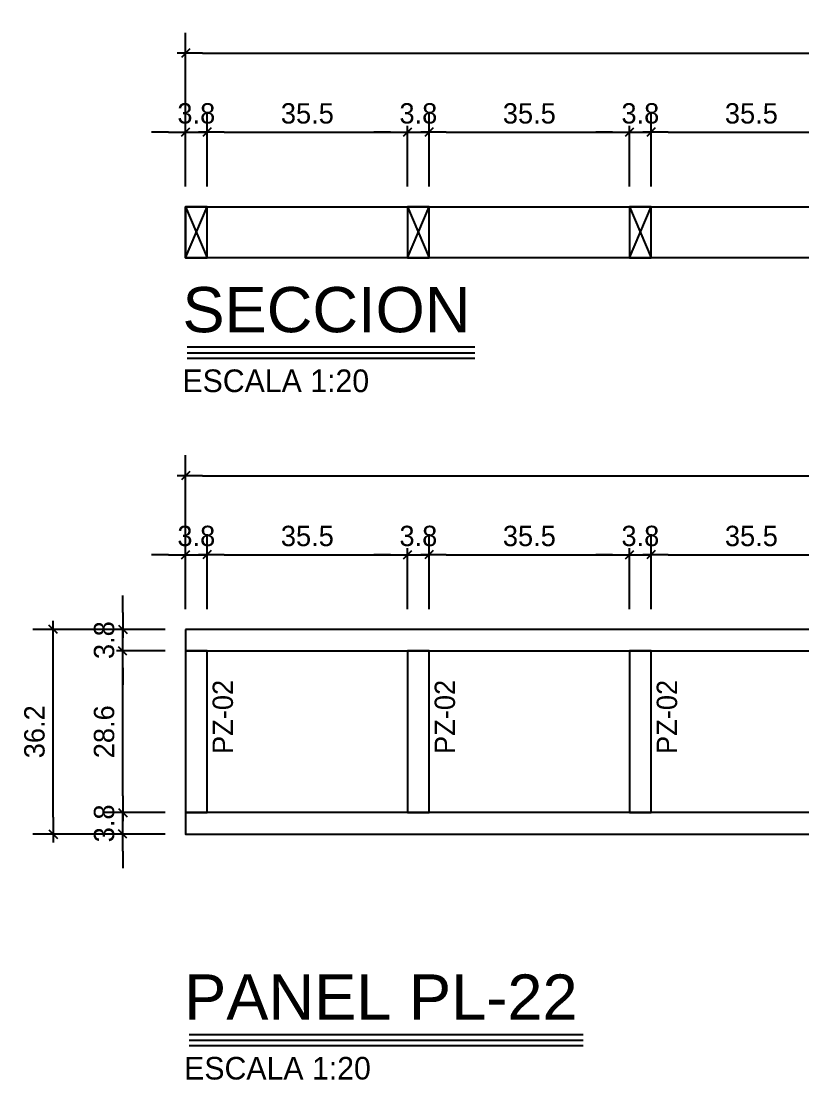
# Model space of a CAD drawing. Header units: millimetres. Extents: x 19458 to 19801, y 4351 to 4752.
# Drawn here: x 19598.556 to 19599.936, y 4506.953 to 4508.825 of the extents above; entities that cross this region are included whole.
import ezdxf
from ezdxf.enums import TextEntityAlignment as Align

# ---------------------------------------------------------------- set-up
doc = ezdxf.new("R2010")
doc.units = ezdxf.units.MM
for name, color, linetype in [('0 @ 0.2', 7, 'Continuous'), ('PANELES PARED', 2, 'Continuous'), ('TEXTO @ 0.2', 2, 'Continuous'), ('TEXTOS TITULOS @ 0.2', 3, 'Continuous')]:
    doc.layers.add(name, color=color, linetype=linetype)
doc.styles.add('century gothic', font='GOTHIC.TTF')
doc.styles.add('NOTAS', font='GOTHIC.TTF')
doc.styles.add('SMCtitulos', font='sanss___.ttf')
doc.dimstyles.new('ANOTATIVE CM SMCONSTRUCCIONES', dxfattribs={"dimscale": 0, "dimtxt": 0.18, "dimasz": 0.15, "dimexe": 0.18, "dimexo": 0.18, "dimgap": 0.07, "dimtad": 1, "dimdec": 1, "dimlfac": 100, "dimdsep": 46, "dimtxsty": 'century gothic', "dimblk1": 'FLECHA1', "dimblk2": 'FLECHA1', "dimsah": 1, "dimcen": 0.18, "dimdle": 0.075, "dimclrd": 1, "dimclre": 1, "dimclrt": 2, "dimaunit": 1, "dimadec": 0, "dimazin": 2, "dimtfac": 0.75, "dimtdec": 1, "dimtix": 1, "dimtmove": 2, "dimatfit": 3, "dimfxl": 0.09, "dimtvp": 1.5, "dimtfill": 1, "dimtolj": 1, "dimtzin": 0, "dimarcsym": 0})

# ---------------------------------------------------------------- blocks, each defined once
blk = doc.blocks.new('PL9')
at = {"layer": 'PANELES PARED'}
for points in [[(19481.377, 4520.735), (19481.377, 4520.697), (19483.7704, 4520.697), (19483.7704, 4520.735)], [(19481.415, 4520.697), (19481.377, 4520.697), (19481.377, 4520.411), (19481.415, 4520.411)], [(19481.8075, 4520.697), (19481.7695, 4520.697), (19481.7695, 4520.411), (19481.8075, 4520.411)], [(19482.2001, 4520.697), (19482.1621, 4520.697), (19482.1621, 4520.411), (19482.2001, 4520.411)], [(19482.5927, 4520.697), (19482.5547, 4520.697), (19482.5547, 4520.411), (19482.5927, 4520.411)], [(19482.9852, 4520.697), (19482.9472, 4520.697), (19482.9472, 4520.411), (19482.9852, 4520.411)], [(19483.3778, 4520.697), (19483.3398, 4520.697), (19483.3398, 4520.411), (19483.3778, 4520.411)], [(19483.7704, 4520.697), (19483.7324, 4520.697), (19483.7324, 4520.411), (19483.7704, 4520.411)], [(19481.377, 4520.411), (19481.377, 4520.373), (19483.7704, 4520.373), (19483.7704, 4520.411)]]:
    blk.add_lwpolyline(points, close=True, dxfattribs=at)
blk = doc.blocks.new('*U46')
at = {"color": 2}
blk.add_line((0.0001, 0.052), (3.4827, 0.052), dxfattribs=at)
at = {"color": 250}
blk.add_line((0.0001, 0), (3.4827, 0), dxfattribs=at)
at = {"color": 7}
blk.add_line((0.0001, -0.0469), (3.4827, -0.0469), dxfattribs=at)
at = {"color": 0, "linetype": 'ByBlock', "lineweight": -2, "style": 'NOTAS'}
for tag, p in [('1TITLE', (0.027, 1.0142)), ('2TITLE', (-0.0431, 0.1812))]:
    blk.add_attdef(tag, p, '', height=0.3, dxfattribs=at)
blk.add_attdef('SCALE', text='', height=0.18, dxfattribs=at).set_placement((-0.0431, -0.1475), align=Align.TOP_LEFT)
blk = doc.blocks.new('FLECHA1')
at = {"color": 1}
blk.add_line((-1, 0), (0.496, 0), dxfattribs=at)
at = {"color": 4}
blk.add_line((-0.246, -0.248), (0.248, 0.25), dxfattribs=at)
blk = doc.blocks.new('*D1303')
at = {"color": 1, "lineweight": -2, "transparency": 16777216}
for p, q in [((19598.7357, 4507.4553), (19598.7357, 4507.4853)), ((19598.8107, 4507.4253), (19598.6997, 4507.4253)), ((19598.7357, 4507.3873), (19598.7357, 4507.4253)), ((19598.8107, 4507.3873), (19598.6997, 4507.3873)), ((19598.7357, 4507.3573), (19598.7357, 4507.3273))]:
    blk.add_line(p, q, dxfattribs=at)
at = {"layer": 'Defpoints', "color": 0, "transparency": 16777216}
for p in [(19598.7357, 4507.4253), (19598.8467, 4507.4253), (19598.8467, 4507.3873)]:
    blk.add_point(p, dxfattribs=at)
at = {"color": 1, "lineweight": -2, "transparency": 16777216, "xscale": 0.03, "yscale": 0.03, "zscale": 0.03}
for p, rotation in [((19598.7357, 4507.4253), 270), ((19598.7357, 4507.3873), 90)]:
    blk.add_blockref('FLECHA1', p, dxfattribs=dict(at, rotation=rotation))
at = {"color": 2, "transparency": 16777216, "insert": (19598.7028, 4507.4063), "char_height": 0.036, "attachment_point": 5, "rotation": 90, "style": 'century gothic', "bg_fill": 3, "box_fill_scale": 1.1, "bg_fill_color": 256, "bg_fill_true_color": 13158600, "bg_fill_transparency": 0}
blk.add_mtext('\\A1;3.8', dxfattribs=at)
blk = doc.blocks.new('*D1304')
at = {"color": 1, "lineweight": -2, "transparency": 16777216}
for p, q in [((19598.8107, 4507.7113), (19598.6997, 4507.7113)), ((19598.7357, 4507.4553), (19598.7357, 4507.6813)), ((19598.8107, 4507.4253), (19598.6997, 4507.4253))]:
    blk.add_line(p, q, dxfattribs=at)
at = {"layer": 'Defpoints', "color": 0, "transparency": 16777216}
for p in [(19598.7357, 4507.7113), (19598.8467, 4507.7113), (19598.8467, 4507.4253)]:
    blk.add_point(p, dxfattribs=at)
at = {"color": 1, "lineweight": -2, "transparency": 16777216, "xscale": 0.03, "yscale": 0.03, "zscale": 0.03}
for p, rotation in [((19598.7357, 4507.7113), 90), ((19598.7357, 4507.4253), 270)]:
    blk.add_blockref('FLECHA1', p, dxfattribs=dict(at, rotation=rotation))
at = {"color": 2, "transparency": 16777216, "insert": (19598.7028, 4507.5683), "char_height": 0.036, "attachment_point": 5, "rotation": 90, "style": 'century gothic', "bg_fill": 3, "box_fill_scale": 1.1, "bg_fill_color": 256, "bg_fill_true_color": 13158600, "bg_fill_transparency": 0}
blk.add_mtext('\\A1;28.6', dxfattribs=at)
blk = doc.blocks.new('*D1305')
at = {"color": 1, "lineweight": -2, "transparency": 16777216}
for p, q in [((19598.7357, 4507.7793), (19598.7357, 4507.8093)), ((19598.8107, 4507.7493), (19598.6997, 4507.7493)), ((19598.7357, 4507.7113), (19598.7357, 4507.7493)), ((19598.8107, 4507.7113), (19598.6997, 4507.7113)), ((19598.7357, 4507.6813), (19598.7357, 4507.6513))]:
    blk.add_line(p, q, dxfattribs=at)
at = {"layer": 'Defpoints', "color": 0, "transparency": 16777216}
for p in [(19598.7357, 4507.7493), (19598.8467, 4507.7493), (19598.8467, 4507.7113)]:
    blk.add_point(p, dxfattribs=at)
at = {"color": 1, "lineweight": -2, "transparency": 16777216, "xscale": 0.03, "yscale": 0.03, "zscale": 0.03}
for p, rotation in [((19598.7357, 4507.7493), 270), ((19598.7357, 4507.7113), 90)]:
    blk.add_blockref('FLECHA1', p, dxfattribs=dict(at, rotation=rotation))
at = {"color": 2, "transparency": 16777216, "insert": (19598.7028, 4507.7303), "char_height": 0.036, "attachment_point": 5, "rotation": 90, "style": 'century gothic', "bg_fill": 3, "box_fill_scale": 1.1, "bg_fill_color": 256, "bg_fill_true_color": 13158600, "bg_fill_transparency": 0}
blk.add_mtext('\\A1;3.8', dxfattribs=at)
blk = doc.blocks.new('*D1306')
at = {"color": 1, "lineweight": -2, "transparency": 16777216}
for p, q in [((19598.8107, 4507.7493), (19598.5766, 4507.7493)), ((19598.6126, 4507.4173), (19598.6126, 4507.7193)), ((19598.8107, 4507.3873), (19598.5766, 4507.3873))]:
    blk.add_line(p, q, dxfattribs=at)
at = {"layer": 'Defpoints', "color": 0, "transparency": 16777216}
for p in [(19598.6126, 4507.7493), (19598.8467, 4507.7493), (19598.8467, 4507.3873)]:
    blk.add_point(p, dxfattribs=at)
at = {"color": 1, "lineweight": -2, "transparency": 16777216, "xscale": 0.03, "yscale": 0.03, "zscale": 0.03}
for p, rotation in [((19598.6126, 4507.7493), 90), ((19598.6126, 4507.3873), 270)]:
    blk.add_blockref('FLECHA1', p, dxfattribs=dict(at, rotation=rotation))
at = {"color": 2, "transparency": 16777216, "insert": (19598.5797, 4507.5683), "char_height": 0.036, "attachment_point": 5, "rotation": 90, "style": 'century gothic', "bg_fill": 3, "box_fill_scale": 1.1, "bg_fill_color": 256, "bg_fill_true_color": 13158600, "bg_fill_transparency": 0}
blk.add_mtext('\\A1;36.2', dxfattribs=at)
blk = doc.blocks.new('*D1307')
at = {"color": 1, "lineweight": -2, "transparency": 16777216}
for p, q in [((19598.8467, 4507.7853), (19598.8467, 4507.9174)), ((19598.8847, 4507.7853), (19598.8847, 4507.9174)), ((19598.8167, 4507.8814), (19598.7867, 4507.8814)), ((19598.8467, 4507.8814), (19598.8847, 4507.8814)), ((19598.9147, 4507.8814), (19598.9447, 4507.8814))]:
    blk.add_line(p, q, dxfattribs=at)
at = {"layer": 'Defpoints', "color": 0, "transparency": 16777216}
for p in [(19598.8847, 4507.8814), (19598.8467, 4507.7493), (19598.8847, 4507.7493)]:
    blk.add_point(p, dxfattribs=at)
at = {"color": 1, "lineweight": -2, "transparency": 16777216, "xscale": 0.03, "yscale": 0.03, "zscale": 0.03}
blk.add_blockref('FLECHA1', (19598.8467, 4507.8814), dxfattribs=at)
at = {"color": 1, "lineweight": -2, "transparency": 16777216, "xscale": 0.03, "yscale": 0.03, "zscale": 0.03, "rotation": 180}
blk.add_blockref('FLECHA1', (19598.8847, 4507.8814), dxfattribs=at)
at = {"color": 2, "transparency": 16777216, "insert": (19598.8657, 4507.9143), "char_height": 0.036, "attachment_point": 5, "style": 'century gothic', "bg_fill": 3, "box_fill_scale": 1.1, "bg_fill_color": 256, "bg_fill_true_color": 13158600, "bg_fill_transparency": 0}
blk.add_mtext('\\A1;3.8', dxfattribs=at)
blk = doc.blocks.new('*D1308')
at = {"color": 1, "lineweight": -2, "transparency": 16777216}
for p, q in [((19598.8467, 4507.7853), (19598.8467, 4508.0571)), ((19601.2401, 4507.7853), (19601.2401, 4508.0571)), ((19598.8767, 4508.0211), (19601.2101, 4508.0211))]:
    blk.add_line(p, q, dxfattribs=at)
at = {"layer": 'Defpoints', "color": 0, "transparency": 16777216}
for p in [(19601.2401, 4508.0211), (19598.8467, 4507.7493), (19601.2401, 4507.7493)]:
    blk.add_point(p, dxfattribs=at)
at = {"color": 1, "lineweight": -2, "transparency": 16777216, "xscale": 0.03, "yscale": 0.03, "zscale": 0.03, "rotation": 180}
blk.add_blockref('FLECHA1', (19598.8467, 4508.0211), dxfattribs=at)
at = {"color": 1, "lineweight": -2, "transparency": 16777216, "xscale": 0.03, "yscale": 0.03, "zscale": 0.03}
blk.add_blockref('FLECHA1', (19601.2401, 4508.0211), dxfattribs=at)
at = {"color": 2, "transparency": 16777216, "insert": (19600.0434, 4508.054), "char_height": 0.036, "attachment_point": 5, "style": 'century gothic', "bg_fill": 3, "box_fill_scale": 1.1, "bg_fill_color": 256, "bg_fill_true_color": 13158600, "bg_fill_transparency": 0}
blk.add_mtext('\\A1;239.3', dxfattribs=at)
blk = doc.blocks.new('*D1310')
at = {"color": 1, "lineweight": -2, "transparency": 16777216}
for p, q in [((19598.8847, 4507.7853), (19598.8847, 4507.9174)), ((19599.2393, 4507.7853), (19599.2393, 4507.9174)), ((19598.9147, 4507.8814), (19599.2093, 4507.8814))]:
    blk.add_line(p, q, dxfattribs=at)
at = {"layer": 'Defpoints', "color": 0, "transparency": 16777216}
for p in [(19599.2393, 4507.8814), (19598.8847, 4507.7493), (19599.2393, 4507.7493)]:
    blk.add_point(p, dxfattribs=at)
at = {"color": 1, "lineweight": -2, "transparency": 16777216, "xscale": 0.03, "yscale": 0.03, "zscale": 0.03, "rotation": 180}
blk.add_blockref('FLECHA1', (19598.8847, 4507.8814), dxfattribs=at)
at = {"color": 1, "lineweight": -2, "transparency": 16777216, "xscale": 0.03, "yscale": 0.03, "zscale": 0.03}
blk.add_blockref('FLECHA1', (19599.2393, 4507.8814), dxfattribs=at)
at = {"color": 2, "transparency": 16777216, "insert": (19599.062, 4507.9143), "char_height": 0.036, "attachment_point": 5, "style": 'century gothic', "bg_fill": 3, "box_fill_scale": 1.1, "bg_fill_color": 256, "bg_fill_true_color": 13158600, "bg_fill_transparency": 0}
blk.add_mtext('\\A1;35.5', dxfattribs=at)
blk = doc.blocks.new('*D1311')
at = {"color": 1, "lineweight": -2, "transparency": 16777216}
for p, q in [((19599.2393, 4507.7853), (19599.2393, 4507.9174)), ((19599.2773, 4507.7853), (19599.2773, 4507.9174)), ((19599.2093, 4507.8814), (19599.1793, 4507.8814)), ((19599.2393, 4507.8814), (19599.2773, 4507.8814)), ((19599.3073, 4507.8814), (19599.3373, 4507.8814))]:
    blk.add_line(p, q, dxfattribs=at)
at = {"layer": 'Defpoints', "color": 0, "transparency": 16777216}
for p in [(19599.2773, 4507.8814), (19599.2393, 4507.7493), (19599.2773, 4507.7493)]:
    blk.add_point(p, dxfattribs=at)
at = {"color": 1, "lineweight": -2, "transparency": 16777216, "xscale": 0.03, "yscale": 0.03, "zscale": 0.03}
blk.add_blockref('FLECHA1', (19599.2393, 4507.8814), dxfattribs=at)
at = {"color": 1, "lineweight": -2, "transparency": 16777216, "xscale": 0.03, "yscale": 0.03, "zscale": 0.03, "rotation": 180}
blk.add_blockref('FLECHA1', (19599.2773, 4507.8814), dxfattribs=at)
at = {"color": 2, "transparency": 16777216, "insert": (19599.2583, 4507.9143), "char_height": 0.036, "attachment_point": 5, "style": 'century gothic', "bg_fill": 3, "box_fill_scale": 1.1, "bg_fill_color": 256, "bg_fill_true_color": 13158600, "bg_fill_transparency": 0}
blk.add_mtext('\\A1;3.8', dxfattribs=at)
blk = doc.blocks.new('*D1312')
at = {"color": 1, "lineweight": -2, "transparency": 16777216}
for p, q in [((19599.2773, 4507.7853), (19599.2773, 4507.9174)), ((19599.6318, 4507.7853), (19599.6318, 4507.9174)), ((19599.3073, 4507.8814), (19599.6018, 4507.8814))]:
    blk.add_line(p, q, dxfattribs=at)
at = {"layer": 'Defpoints', "color": 0, "transparency": 16777216}
for p in [(19599.6318, 4507.8814), (19599.2773, 4507.7493), (19599.6318, 4507.7493)]:
    blk.add_point(p, dxfattribs=at)
at = {"color": 1, "lineweight": -2, "transparency": 16777216, "xscale": 0.03, "yscale": 0.03, "zscale": 0.03, "rotation": 180}
blk.add_blockref('FLECHA1', (19599.2773, 4507.8814), dxfattribs=at)
at = {"color": 1, "lineweight": -2, "transparency": 16777216, "xscale": 0.03, "yscale": 0.03, "zscale": 0.03}
blk.add_blockref('FLECHA1', (19599.6318, 4507.8814), dxfattribs=at)
at = {"color": 2, "transparency": 16777216, "insert": (19599.4545, 4507.9143), "char_height": 0.036, "attachment_point": 5, "style": 'century gothic', "bg_fill": 3, "box_fill_scale": 1.1, "bg_fill_color": 256, "bg_fill_true_color": 13158600, "bg_fill_transparency": 0}
blk.add_mtext('\\A1;35.5', dxfattribs=at)
blk = doc.blocks.new('*D1313')
at = {"color": 1, "lineweight": -2, "transparency": 16777216}
for p, q in [((19599.6318, 4507.7853), (19599.6318, 4507.9174)), ((19599.6698, 4507.7853), (19599.6698, 4507.9174)), ((19599.6018, 4507.8814), (19599.5718, 4507.8814)), ((19599.6318, 4507.8814), (19599.6698, 4507.8814)), ((19599.6998, 4507.8814), (19599.7298, 4507.8814))]:
    blk.add_line(p, q, dxfattribs=at)
at = {"layer": 'Defpoints', "color": 0, "transparency": 16777216}
for p in [(19599.6698, 4507.8814), (19599.6318, 4507.7493), (19599.6698, 4507.7493)]:
    blk.add_point(p, dxfattribs=at)
at = {"color": 1, "lineweight": -2, "transparency": 16777216, "xscale": 0.03, "yscale": 0.03, "zscale": 0.03}
blk.add_blockref('FLECHA1', (19599.6318, 4507.8814), dxfattribs=at)
at = {"color": 1, "lineweight": -2, "transparency": 16777216, "xscale": 0.03, "yscale": 0.03, "zscale": 0.03, "rotation": 180}
blk.add_blockref('FLECHA1', (19599.6698, 4507.8814), dxfattribs=at)
at = {"color": 2, "transparency": 16777216, "insert": (19599.6508, 4507.9143), "char_height": 0.036, "attachment_point": 5, "style": 'century gothic', "bg_fill": 3, "box_fill_scale": 1.1, "bg_fill_color": 256, "bg_fill_true_color": 13158600, "bg_fill_transparency": 0}
blk.add_mtext('\\A1;3.8', dxfattribs=at)
blk = doc.blocks.new('*D1314')
at = {"color": 1, "lineweight": -2, "transparency": 16777216}
for p, q in [((19599.6698, 4507.7853), (19599.6698, 4507.9174)), ((19600.0244, 4507.7853), (19600.0244, 4507.9174)), ((19599.6998, 4507.8814), (19599.9944, 4507.8814))]:
    blk.add_line(p, q, dxfattribs=at)
at = {"layer": 'Defpoints', "color": 0, "transparency": 16777216}
for p in [(19600.0244, 4507.8814), (19599.6698, 4507.7493), (19600.0244, 4507.7493)]:
    blk.add_point(p, dxfattribs=at)
at = {"color": 1, "lineweight": -2, "transparency": 16777216, "xscale": 0.03, "yscale": 0.03, "zscale": 0.03, "rotation": 180}
blk.add_blockref('FLECHA1', (19599.6698, 4507.8814), dxfattribs=at)
at = {"color": 1, "lineweight": -2, "transparency": 16777216, "xscale": 0.03, "yscale": 0.03, "zscale": 0.03}
blk.add_blockref('FLECHA1', (19600.0244, 4507.8814), dxfattribs=at)
at = {"color": 2, "transparency": 16777216, "insert": (19599.8471, 4507.9143), "char_height": 0.036, "attachment_point": 5, "style": 'century gothic', "bg_fill": 3, "box_fill_scale": 1.1, "bg_fill_color": 256, "bg_fill_true_color": 13158600, "bg_fill_transparency": 0}
blk.add_mtext('\\A1;35.5', dxfattribs=at)
blk = doc.blocks.new('PZ1')
at = {"layer": 'PANELES PARED'}
for p, q in [((19503.9863, 4507.8495), (19504.0243, 4507.7595)), ((19503.9863, 4507.7595), (19504.0243, 4507.8495))]:
    blk.add_line(p, q, dxfattribs=at)
blk.add_lwpolyline([(19503.9863, 4507.7595), (19504.0243, 4507.7595), (19504.0243, 4507.8495), (19503.9863, 4507.8495)], close=True, dxfattribs=at)
blk = doc.blocks.new('*U14')
at = {"color": 2}
blk.add_line((0.0001, 0.052), (2.541, 0.052), dxfattribs=at)
at = {"color": 250}
blk.add_line((0.0001, 0), (2.541, 0), dxfattribs=at)
at = {"color": 7}
blk.add_line((0.0001, -0.0469), (2.541, -0.0469), dxfattribs=at)
at = {"color": 0, "linetype": 'ByBlock', "lineweight": -2, "style": 'NOTAS'}
for tag, p in [('1TITLE', (0.027, 1.0142)), ('2TITLE', (-0.0431, 0.1812))]:
    blk.add_attdef(tag, p, '', height=0.3, dxfattribs=at)
blk.add_attdef('SCALE', text='', height=0.18, dxfattribs=at).set_placement((-0.0431, -0.1475), align=Align.TOP_LEFT)
blk = doc.blocks.new('*D1365')
at = {"color": 1, "lineweight": -2, "transparency": 16777216}
for p, q in [((19598.8467, 4508.5324), (19598.8467, 4508.6646)), ((19598.8847, 4508.5324), (19598.8847, 4508.6646)), ((19598.8167, 4508.6286), (19598.7867, 4508.6286)), ((19598.8467, 4508.6286), (19598.8847, 4508.6286)), ((19598.9147, 4508.6286), (19598.9447, 4508.6286))]:
    blk.add_line(p, q, dxfattribs=at)
at = {"layer": 'Defpoints', "color": 0, "transparency": 16777216}
for p in [(19598.8847, 4508.6286), (19598.8467, 4508.4964), (19598.8847, 4508.4964)]:
    blk.add_point(p, dxfattribs=at)
at = {"color": 1, "lineweight": -2, "transparency": 16777216, "xscale": 0.03, "yscale": 0.03, "zscale": 0.03}
blk.add_blockref('FLECHA1', (19598.8467, 4508.6286), dxfattribs=at)
at = {"color": 1, "lineweight": -2, "transparency": 16777216, "xscale": 0.03, "yscale": 0.03, "zscale": 0.03, "rotation": 180}
blk.add_blockref('FLECHA1', (19598.8847, 4508.6286), dxfattribs=at)
at = {"color": 2, "transparency": 16777216, "insert": (19598.8657, 4508.6615), "char_height": 0.036, "attachment_point": 5, "style": 'century gothic', "bg_fill": 3, "box_fill_scale": 1.1, "bg_fill_color": 256, "bg_fill_true_color": 13158600, "bg_fill_transparency": 0}
blk.add_mtext('\\A1;3.8', dxfattribs=at)
blk = doc.blocks.new('*D1366')
at = {"color": 1, "lineweight": -2, "transparency": 16777216}
for p, q in [((19598.8467, 4508.5324), (19598.8467, 4508.8042)), ((19601.2401, 4508.5324), (19601.2401, 4508.8042)), ((19598.8767, 4508.7682), (19601.2101, 4508.7682))]:
    blk.add_line(p, q, dxfattribs=at)
at = {"layer": 'Defpoints', "color": 0, "transparency": 16777216}
for p in [(19601.2401, 4508.7682), (19598.8467, 4508.4964), (19601.2401, 4508.4964)]:
    blk.add_point(p, dxfattribs=at)
at = {"color": 1, "lineweight": -2, "transparency": 16777216, "xscale": 0.03, "yscale": 0.03, "zscale": 0.03, "rotation": 180}
blk.add_blockref('FLECHA1', (19598.8467, 4508.7682), dxfattribs=at)
at = {"color": 1, "lineweight": -2, "transparency": 16777216, "xscale": 0.03, "yscale": 0.03, "zscale": 0.03}
blk.add_blockref('FLECHA1', (19601.2401, 4508.7682), dxfattribs=at)
at = {"color": 2, "transparency": 16777216, "insert": (19600.0434, 4508.8011), "char_height": 0.036, "attachment_point": 5, "style": 'century gothic', "bg_fill": 3, "box_fill_scale": 1.1, "bg_fill_color": 256, "bg_fill_true_color": 13158600, "bg_fill_transparency": 0}
blk.add_mtext('\\A1;239.3', dxfattribs=at)
blk = doc.blocks.new('*D1356')
at = {"color": 1, "lineweight": -2, "transparency": 16777216}
for p, q in [((19598.8847, 4508.5324), (19598.8847, 4508.6646)), ((19599.2393, 4508.5324), (19599.2393, 4508.6646)), ((19598.9147, 4508.6286), (19599.2093, 4508.6286))]:
    blk.add_line(p, q, dxfattribs=at)
at = {"layer": 'Defpoints', "color": 0, "transparency": 16777216}
for p in [(19599.2393, 4508.6286), (19598.8847, 4508.4964), (19599.2393, 4508.4964)]:
    blk.add_point(p, dxfattribs=at)
at = {"color": 1, "lineweight": -2, "transparency": 16777216, "xscale": 0.03, "yscale": 0.03, "zscale": 0.03, "rotation": 180}
blk.add_blockref('FLECHA1', (19598.8847, 4508.6286), dxfattribs=at)
at = {"color": 1, "lineweight": -2, "transparency": 16777216, "xscale": 0.03, "yscale": 0.03, "zscale": 0.03}
blk.add_blockref('FLECHA1', (19599.2393, 4508.6286), dxfattribs=at)
at = {"color": 2, "transparency": 16777216, "insert": (19599.062, 4508.6615), "char_height": 0.036, "attachment_point": 5, "style": 'century gothic', "bg_fill": 3, "box_fill_scale": 1.1, "bg_fill_color": 256, "bg_fill_true_color": 13158600, "bg_fill_transparency": 0}
blk.add_mtext('\\A1;35.5', dxfattribs=at)
blk = doc.blocks.new('*D1357')
at = {"color": 1, "lineweight": -2, "transparency": 16777216}
for p, q in [((19599.2393, 4508.5324), (19599.2393, 4508.6646)), ((19599.2773, 4508.5324), (19599.2773, 4508.6646)), ((19599.2093, 4508.6286), (19599.1793, 4508.6286)), ((19599.2393, 4508.6286), (19599.2773, 4508.6286)), ((19599.3073, 4508.6286), (19599.3373, 4508.6286))]:
    blk.add_line(p, q, dxfattribs=at)
at = {"layer": 'Defpoints', "color": 0, "transparency": 16777216}
for p in [(19599.2773, 4508.6286), (19599.2393, 4508.4964), (19599.2773, 4508.4964)]:
    blk.add_point(p, dxfattribs=at)
at = {"color": 1, "lineweight": -2, "transparency": 16777216, "xscale": 0.03, "yscale": 0.03, "zscale": 0.03}
blk.add_blockref('FLECHA1', (19599.2393, 4508.6286), dxfattribs=at)
at = {"color": 1, "lineweight": -2, "transparency": 16777216, "xscale": 0.03, "yscale": 0.03, "zscale": 0.03, "rotation": 180}
blk.add_blockref('FLECHA1', (19599.2773, 4508.6286), dxfattribs=at)
at = {"color": 2, "transparency": 16777216, "insert": (19599.2583, 4508.6615), "char_height": 0.036, "attachment_point": 5, "style": 'century gothic', "bg_fill": 3, "box_fill_scale": 1.1, "bg_fill_color": 256, "bg_fill_true_color": 13158600, "bg_fill_transparency": 0}
blk.add_mtext('\\A1;3.8', dxfattribs=at)
blk = doc.blocks.new('*D1358')
at = {"color": 1, "lineweight": -2, "transparency": 16777216}
for p, q in [((19599.2773, 4508.5324), (19599.2773, 4508.6646)), ((19599.6318, 4508.5324), (19599.6318, 4508.6646)), ((19599.3073, 4508.6286), (19599.6018, 4508.6286))]:
    blk.add_line(p, q, dxfattribs=at)
at = {"layer": 'Defpoints', "color": 0, "transparency": 16777216}
for p in [(19599.6318, 4508.6286), (19599.2773, 4508.4964), (19599.6318, 4508.4964)]:
    blk.add_point(p, dxfattribs=at)
at = {"color": 1, "lineweight": -2, "transparency": 16777216, "xscale": 0.03, "yscale": 0.03, "zscale": 0.03, "rotation": 180}
blk.add_blockref('FLECHA1', (19599.2773, 4508.6286), dxfattribs=at)
at = {"color": 1, "lineweight": -2, "transparency": 16777216, "xscale": 0.03, "yscale": 0.03, "zscale": 0.03}
blk.add_blockref('FLECHA1', (19599.6318, 4508.6286), dxfattribs=at)
at = {"color": 2, "transparency": 16777216, "insert": (19599.4545, 4508.6615), "char_height": 0.036, "attachment_point": 5, "style": 'century gothic', "bg_fill": 3, "box_fill_scale": 1.1, "bg_fill_color": 256, "bg_fill_true_color": 13158600, "bg_fill_transparency": 0}
blk.add_mtext('\\A1;35.5', dxfattribs=at)
blk = doc.blocks.new('*D1359')
at = {"color": 1, "lineweight": -2, "transparency": 16777216}
for p, q in [((19599.6318, 4508.5324), (19599.6318, 4508.6646)), ((19599.6698, 4508.5324), (19599.6698, 4508.6646)), ((19599.6018, 4508.6286), (19599.5718, 4508.6286)), ((19599.6318, 4508.6286), (19599.6698, 4508.6286)), ((19599.6998, 4508.6286), (19599.7298, 4508.6286))]:
    blk.add_line(p, q, dxfattribs=at)
at = {"layer": 'Defpoints', "color": 0, "transparency": 16777216}
for p in [(19599.6698, 4508.6286), (19599.6318, 4508.4964), (19599.6698, 4508.4964)]:
    blk.add_point(p, dxfattribs=at)
at = {"color": 1, "lineweight": -2, "transparency": 16777216, "xscale": 0.03, "yscale": 0.03, "zscale": 0.03}
blk.add_blockref('FLECHA1', (19599.6318, 4508.6286), dxfattribs=at)
at = {"color": 1, "lineweight": -2, "transparency": 16777216, "xscale": 0.03, "yscale": 0.03, "zscale": 0.03, "rotation": 180}
blk.add_blockref('FLECHA1', (19599.6698, 4508.6286), dxfattribs=at)
at = {"color": 2, "transparency": 16777216, "insert": (19599.6508, 4508.6615), "char_height": 0.036, "attachment_point": 5, "style": 'century gothic', "bg_fill": 3, "box_fill_scale": 1.1, "bg_fill_color": 256, "bg_fill_true_color": 13158600, "bg_fill_transparency": 0}
blk.add_mtext('\\A1;3.8', dxfattribs=at)
blk = doc.blocks.new('*D1360')
at = {"color": 1, "lineweight": -2, "transparency": 16777216}
for p, q in [((19599.6698, 4508.5324), (19599.6698, 4508.6646)), ((19600.0244, 4508.5324), (19600.0244, 4508.6646)), ((19599.6998, 4508.6286), (19599.9944, 4508.6286))]:
    blk.add_line(p, q, dxfattribs=at)
at = {"layer": 'Defpoints', "color": 0, "transparency": 16777216}
for p in [(19600.0244, 4508.6286), (19599.6698, 4508.4964), (19600.0244, 4508.4964)]:
    blk.add_point(p, dxfattribs=at)
at = {"color": 1, "lineweight": -2, "transparency": 16777216, "xscale": 0.03, "yscale": 0.03, "zscale": 0.03, "rotation": 180}
blk.add_blockref('FLECHA1', (19599.6698, 4508.6286), dxfattribs=at)
at = {"color": 1, "lineweight": -2, "transparency": 16777216, "xscale": 0.03, "yscale": 0.03, "zscale": 0.03}
blk.add_blockref('FLECHA1', (19600.0244, 4508.6286), dxfattribs=at)
at = {"color": 2, "transparency": 16777216, "insert": (19599.8471, 4508.6615), "char_height": 0.036, "attachment_point": 5, "style": 'century gothic', "bg_fill": 3, "box_fill_scale": 1.1, "bg_fill_color": 256, "bg_fill_true_color": 13158600, "bg_fill_transparency": 0}
blk.add_mtext('\\A1;35.5', dxfattribs=at)

msp = doc.modelspace()

# ---------------------------------------------------------------- linework, layer by layer
at = {"layer": 'PANELES PARED'}
msp.add_lwpolyline([(19598.8467, 4508.4964), (19601.2401, 4508.4964), (19601.2401, 4508.4064), (19598.8467, 4508.4064)], close=True, dxfattribs=at)

# ---------------------------------------------------------------- block references
for name, p in [('PZ1', (94.8604, 0.6469)), ('PZ1', (95.253, 0.6469)), ('PZ1', (95.6455, 0.6469)), ('PL9', (117.4697, -12.9857))]:
    msp.add_blockref(name, p)
at = {"layer": 'TEXTOS TITULOS @ 0.2'}
ref = msp.add_blockref('*U14', (19598.8498, 4508.2384), dxfattribs=dict(at, xscale=0.2, yscale=0.2, zscale=0.2))
ref.add_attrib('2TITLE', 'SECCION', (19598.8412, 4508.2747), dxfattribs={"layer": '0', "color": 0, "linetype": 'ByBlock', "lineweight": -2, "height": 0.08, "style": 'SMCtitulos'})
ref.add_attrib('SCALE', 'ESCALA 1:20', dxfattribs={"layer": '0', "color": 0, "linetype": 'ByBlock', "lineweight": -2, "height": 0.04, "style": 'NOTAS'}).set_placement((19598.8412, 4508.2089), align=Align.TOP_LEFT)
ref = msp.add_blockref('*U46', (19598.8529, 4507.0229), dxfattribs=dict(at, xscale=0.2, yscale=0.2, zscale=0.2))
ref.add_attrib('2TITLE', 'PANEL PL-22', (19598.8442, 4507.0592), dxfattribs={"layer": '0', "color": 0, "linetype": 'ByBlock', "lineweight": -2, "height": 0.08, "style": 'SMCtitulos'})
ref.add_attrib('SCALE', 'ESCALA 1:20', dxfattribs={"layer": '0', "color": 0, "linetype": 'ByBlock', "lineweight": -2, "height": 0.04, "style": 'NOTAS'}).set_placement((19598.8442, 4506.9934), align=Align.TOP_LEFT)

# ---------------------------------------------------------------- texts
at = {"layer": 'TEXTO @ 0.2', "color": 2, "char_height": 0.036, "width": 0.095414, "attachment_point": 1, "rotation": 90, "style": 'century gothic'}
for insert in [(19598.8945, 4507.529), (19599.2871, 4507.529), (19599.6797, 4507.529)]:
    msp.add_mtext('PZ-02 ', dxfattribs=dict(at, insert=insert))

# ---------------------------------------------------------------- next in the draw order: dimensions: what is measured, and where the dimension line sits
at = {"layer": '0 @ 0.2'}
dim = msp.add_linear_dim(base=(19598.8847, 4508.6286), p1=(19598.8467, 4508.4964), p2=(19598.8847, 4508.4964), dimstyle='ANOTATIVE CM SMCONSTRUCCIONES', override={"dimscale": 0.2, "dimtix": 1, "dimtofl": 1, "dimtmove": 2, "dimatfit": 3}, dxfattribs=at)
dim.commit()
dim.dimension.update_dxf_attribs({"geometry": '*D1365', "text_midpoint": (19598.8657, 4508.6615)})
dim = msp.add_linear_dim(base=(19598.7357, 4507.4253), p1=(19598.8467, 4507.3873), p2=(19598.8467, 4507.4253), angle=90, dimstyle='ANOTATIVE CM SMCONSTRUCCIONES', override={"dimscale": 0.2, "dimtix": 1, "dimtofl": 1, "dimtmove": 2, "dimatfit": 3}, dxfattribs=at)
dim.commit()
dim.dimension.update_dxf_attribs({"geometry": '*D1303', "text_midpoint": (19598.7028, 4507.4063)})

# ---------------------------------------------------------------- next in the draw order: dimensions: what is measured, and where the dimension line sits
dim = msp.add_linear_dim(base=(19601.2401, 4508.7682), p1=(19598.8467, 4508.4964), p2=(19601.2401, 4508.4964), dimstyle='ANOTATIVE CM SMCONSTRUCCIONES', override={"dimscale": 0.2, "dimtix": 1, "dimtofl": 1, "dimtmove": 2, "dimatfit": 3}, dxfattribs=at)
dim.commit()
dim.dimension.update_dxf_attribs({"geometry": '*D1366', "text_midpoint": (19600.0434, 4508.8011)})
dim = msp.add_linear_dim(base=(19598.7357, 4507.7113), p1=(19598.8467, 4507.4253), p2=(19598.8467, 4507.7113), angle=90, dimstyle='ANOTATIVE CM SMCONSTRUCCIONES', override={"dimscale": 0.2, "dimtix": 1, "dimtofl": 1, "dimtmove": 2, "dimatfit": 3}, dxfattribs=at)
dim.commit()
dim.dimension.update_dxf_attribs({"geometry": '*D1304', "text_midpoint": (19598.7028, 4507.5683)})

# ---------------------------------------------------------------- next in the draw order: dimensions: what is measured, and where the dimension line sits
dim = msp.add_linear_dim(base=(19599.2393, 4508.6286), p1=(19598.8847, 4508.4964), p2=(19599.2393, 4508.4964), dimstyle='ANOTATIVE CM SMCONSTRUCCIONES', override={"dimscale": 0.2, "dimtix": 1, "dimtofl": 1, "dimtmove": 2, "dimatfit": 3}, dxfattribs=at)
dim.commit()
dim.dimension.update_dxf_attribs({"geometry": '*D1356', "text_midpoint": (19599.062, 4508.6615)})
dim = msp.add_linear_dim(base=(19598.7357, 4507.7493), p1=(19598.8467, 4507.7113), p2=(19598.8467, 4507.7493), angle=90, dimstyle='ANOTATIVE CM SMCONSTRUCCIONES', override={"dimscale": 0.2, "dimtix": 1, "dimtofl": 1, "dimtmove": 2, "dimatfit": 3}, dxfattribs=at)
dim.commit()
dim.dimension.update_dxf_attribs({"geometry": '*D1305', "text_midpoint": (19598.7028, 4507.7303)})

# ---------------------------------------------------------------- next in the draw order: dimensions: what is measured, and where the dimension line sits
dim = msp.add_linear_dim(base=(19599.2773, 4508.6286), p1=(19599.2393, 4508.4964), p2=(19599.2773, 4508.4964), dimstyle='ANOTATIVE CM SMCONSTRUCCIONES', override={"dimscale": 0.2, "dimtix": 1, "dimtofl": 1, "dimtmove": 2, "dimatfit": 3}, dxfattribs=at)
dim.commit()
dim.dimension.update_dxf_attribs({"geometry": '*D1357', "text_midpoint": (19599.2583, 4508.6615)})
dim = msp.add_linear_dim(base=(19598.6126, 4507.7493), p1=(19598.8467, 4507.3873), p2=(19598.8467, 4507.7493), angle=90, dimstyle='ANOTATIVE CM SMCONSTRUCCIONES', override={"dimscale": 0.2, "dimtix": 1, "dimtofl": 1, "dimtmove": 2, "dimatfit": 3}, dxfattribs=at)
dim.commit()
dim.dimension.update_dxf_attribs({"geometry": '*D1306', "text_midpoint": (19598.5797, 4507.5683)})

# ---------------------------------------------------------------- next in the draw order: dimensions: what is measured, and where the dimension line sits
for base, p1, p2, picture, middle in [((19599.63183, 4508.62856), (19599.27726, 4508.49638), (19599.63183, 4508.49638), '*D1358', (19599.45455, 4508.66147)), ((19598.8847, 4507.8814), (19598.8467, 4507.7493), (19598.8847, 4507.7493), '*D1307', (19598.8657, 4507.9143))]:
    dim = msp.add_linear_dim(base=base, p1=p1, p2=p2, dimstyle='ANOTATIVE CM SMCONSTRUCCIONES', override={"dimscale": 0.2, "dimtix": 1, "dimtofl": 1, "dimtmove": 2, "dimatfit": 3}, dxfattribs=at)
    dim.commit()
    dim.dimension.update_dxf_attribs({"geometry": picture, "text_midpoint": middle})

# ---------------------------------------------------------------- next in the draw order: dimensions: what is measured, and where the dimension line sits
for base, p1, p2, picture, middle in [((19599.6698, 4508.6286), (19599.6318, 4508.4964), (19599.6698, 4508.4964), '*D1359', (19599.6508, 4508.6615)), ((19601.2401, 4508.0211), (19598.8467, 4507.7493), (19601.2401, 4507.7493), '*D1308', (19600.0434, 4508.054))]:
    dim = msp.add_linear_dim(base=base, p1=p1, p2=p2, dimstyle='ANOTATIVE CM SMCONSTRUCCIONES', override={"dimscale": 0.2, "dimtix": 1, "dimtofl": 1, "dimtmove": 2, "dimatfit": 3}, dxfattribs=at)
    dim.commit()
    dim.dimension.update_dxf_attribs({"geometry": picture, "text_midpoint": middle})

# ---------------------------------------------------------------- next in the draw order: dimensions: what is measured, and where the dimension line sits
for base, p1, p2, picture, middle in [((19600.0244, 4508.6286), (19599.6698, 4508.4964), (19600.0244, 4508.4964), '*D1360', (19599.8471, 4508.6615)), ((19599.2393, 4507.8814), (19598.8847, 4507.7493), (19599.2393, 4507.7493), '*D1310', (19599.062, 4507.9143))]:
    dim = msp.add_linear_dim(base=base, p1=p1, p2=p2, dimstyle='ANOTATIVE CM SMCONSTRUCCIONES', override={"dimscale": 0.2, "dimtix": 1, "dimtofl": 1, "dimtmove": 2, "dimatfit": 3}, dxfattribs=at)
    dim.commit()
    dim.dimension.update_dxf_attribs({"geometry": picture, "text_midpoint": middle})

# ---------------------------------------------------------------- next in the draw order: dimensions: what is measured, and where the dimension line sits
dim = msp.add_linear_dim(base=(19599.2773, 4507.8814), p1=(19599.2393, 4507.7493), p2=(19599.2773, 4507.7493), dimstyle='ANOTATIVE CM SMCONSTRUCCIONES', override={"dimscale": 0.2, "dimtix": 1, "dimtofl": 1, "dimtmove": 2, "dimatfit": 3}, dxfattribs=at)
dim.commit()
dim.dimension.update_dxf_attribs({"geometry": '*D1311', "text_midpoint": (19599.2583, 4507.9143)})

# ---------------------------------------------------------------- next in the draw order: dimensions: what is measured, and where the dimension line sits
dim = msp.add_linear_dim(base=(19599.63183, 4507.88144), p1=(19599.27726, 4507.74926), p2=(19599.63183, 4507.74926), dimstyle='ANOTATIVE CM SMCONSTRUCCIONES', override={"dimscale": 0.2, "dimtix": 1, "dimtofl": 1, "dimtmove": 2, "dimatfit": 3}, dxfattribs=at)
dim.commit()
dim.dimension.update_dxf_attribs({"geometry": '*D1312', "text_midpoint": (19599.45455, 4507.91435)})

# ---------------------------------------------------------------- next in the draw order: dimensions: what is measured, and where the dimension line sits
dim = msp.add_linear_dim(base=(19599.6698, 4507.8814), p1=(19599.6318, 4507.7493), p2=(19599.6698, 4507.7493), dimstyle='ANOTATIVE CM SMCONSTRUCCIONES', override={"dimscale": 0.2, "dimtix": 1, "dimtofl": 1, "dimtmove": 2, "dimatfit": 3}, dxfattribs=at)
dim.commit()
dim.dimension.update_dxf_attribs({"geometry": '*D1313', "text_midpoint": (19599.6508, 4507.9143)})

# ---------------------------------------------------------------- next in the draw order: dimensions: what is measured, and where the dimension line sits
dim = msp.add_linear_dim(base=(19600.0244, 4507.8814), p1=(19599.6698, 4507.7493), p2=(19600.0244, 4507.7493), dimstyle='ANOTATIVE CM SMCONSTRUCCIONES', override={"dimscale": 0.2, "dimtix": 1, "dimtofl": 1, "dimtmove": 2, "dimatfit": 3}, dxfattribs=at)
dim.commit()
dim.dimension.update_dxf_attribs({"geometry": '*D1314', "text_midpoint": (19599.8471, 4507.9143)})

doc.saveas('drawing.dxf')
